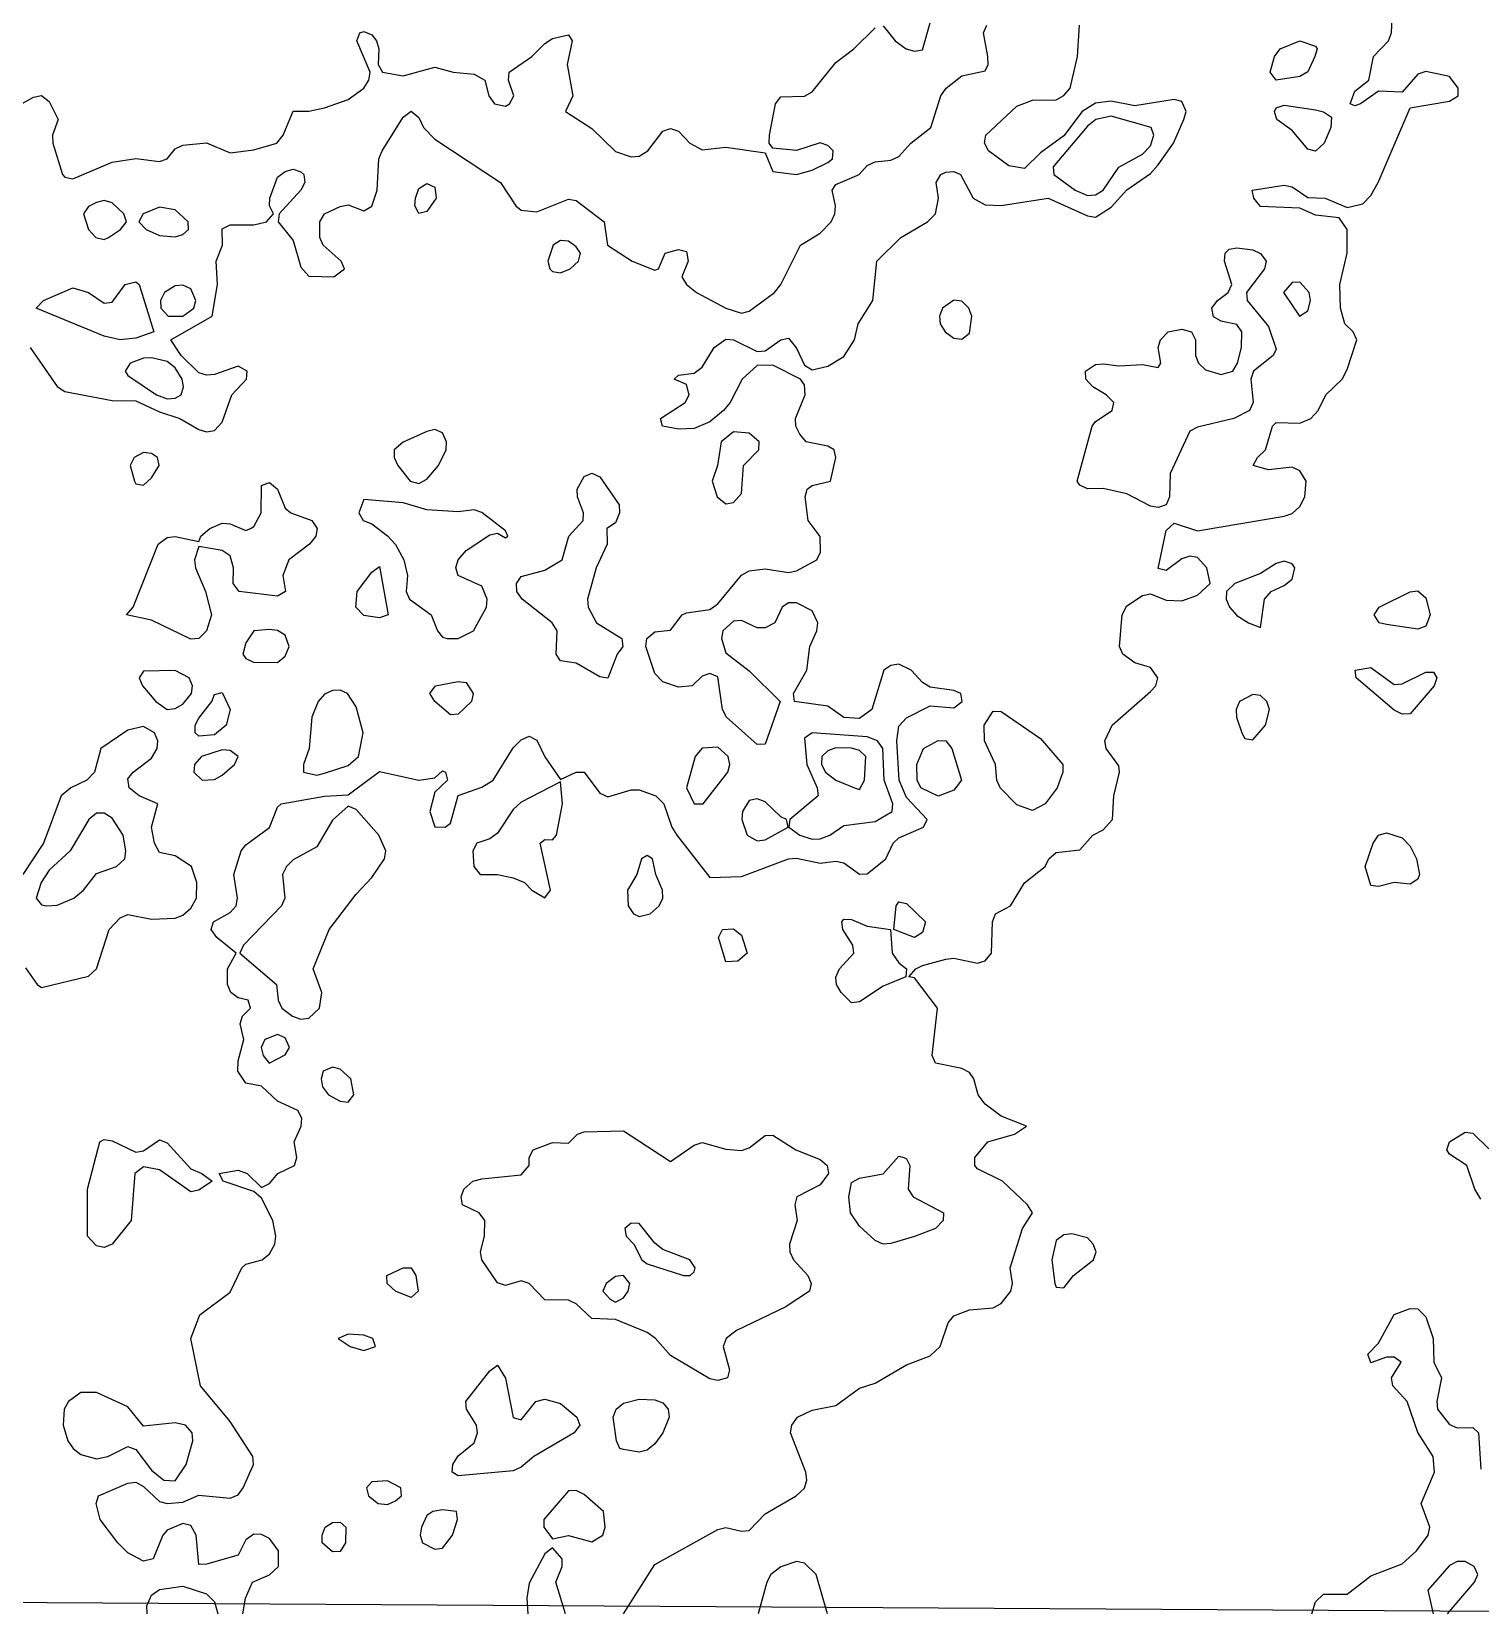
# Model space of a CAD drawing. Extents: x 425119 to 428731, y 1576976 to 1581037.
# Drawn here: x 427706 to 428258, y 1576976 to 1577581 of the extents above; entities that cross this region are included whole.
import ezdxf

# ---------------------------------------------------------------- set-up
doc = ezdxf.new("R2010")
doc.units = 21
doc.header["$MEASUREMENT"] = 0
for name, color, linetype in [('C-TOPO-MAJR', 3, 'Continuous'), ('C-TOPO-MINR', 8, 'Continuous'), ('G-ANNO-AOI', 6, 'Continuous')]:
    doc.layers.add(name, color=color, linetype=linetype)

msp = doc.modelspace()

# ---------------------------------------------------------------- linework, layer by layer
at = {"layer": 'C-TOPO-MAJR', "elevation": 65}
for points in [[(428222.5, 1577354.85), (428219.7, 1577355.5), (428217.84, 1577358.5), (428219.74, 1577361.5), (428231.5, 1577367.32), (428234.5, 1577367.66), (428237.5, 1577364.97), (428239.15, 1577358.5), (428237.5, 1577354.19), (428234.5, 1577353.12), (428222.5, 1577354.85)], [(428225.5, 1577322.18), (428210.95, 1577334.5), (428210.62, 1577337.5), (428216.5, 1577338.45), (428225.5, 1577331.96), (428228.5, 1577332.26), (428237.5, 1577336.71), (428240.5, 1577336.72), (428241.78, 1577334.5), (428240.75, 1577331.5), (428231.5, 1577320.8), (428228.5, 1577320.69), (428225.5, 1577322.18)], [(428216.5, 1577255.35), (428214.36, 1577262.5), (428217.49, 1577271.5), (428219.5, 1577274.51), (428222.5, 1577275.45), (428228.5, 1577273.49), (428231.5, 1577270.28), (428233.95, 1577265.5), (428235.17, 1577259.5), (428234.5, 1577257.76), (428231.5, 1577255.85), (428225.5, 1577256.43), (428219.5, 1577254.94), (428216.5, 1577255.35)]]:
    msp.add_lwpolyline(points, close=True, dxfattribs=at)
for points in [[(428258.5, 1577135.68), (428256.22, 1577139.5), (428253.18, 1577148.5), (428246.5, 1577152.78), (428245.48, 1577154.5), (428246.53, 1577157.5), (428252.5, 1577161.24), (428255.5, 1577160.8), (428261.5, 1577154.86)], [(428194.05, 1576977.5), (428195.5, 1576982.04), (428198.5, 1576985.02), (428207.5, 1576984.94), (428216.5, 1576991.94), (428228.5, 1576996.51), (428233.97, 1577001.5), (428238.39, 1577007.5), (428239.07, 1577010.5), (428235.74, 1577019.5), (428240.84, 1577031.5), (428240.27, 1577037.5), (428234.5, 1577046.65), (428230.42, 1577058.5), (428225, 1577064.5), (428224.37, 1577067.5), (428228.12, 1577073.5), (428225.5, 1577075.32), (428222.5, 1577075.44), (428216.5, 1577073.18), (428215.39, 1577076.5), (428219.5, 1577080.78), (428225.5, 1577091.6), (428231.5, 1577093.92), (428234.5, 1577093.87), (428237.5, 1577090.77), (428240.35, 1577082.5), (428240.6, 1577073.5), (428243.5, 1577067.5), (428241.73, 1577058.5), (428241.98, 1577055.5), (428246.5, 1577049.68), (428249.5, 1577048.44), (428255.5, 1577048.54), (428257.56, 1577046.5), (428258.5, 1577032.69)], [(428245.77, 1576977.5), (428256.12, 1576989.5), (428257.36, 1576992.5), (428256.02, 1576995.5), (428252.5, 1576997.4), (428249.5, 1576997.4), (428246.5, 1576995.96), (428238.34, 1576986.5), (428240.36, 1576977.5)]]:
    msp.add_lwpolyline(points, dxfattribs=at)
at = {"layer": 'C-TOPO-MINR'}
for points, elevation in [([(427931.51, 1576977.5), (427943.5, 1576996.34), (427967.5, 1577009.63), (427970.5, 1577010.46), (427976.5, 1577008.98), (427979.5, 1577009.3), (427985.5, 1577015.6), (427997.39, 1577022.5), (428000.5, 1577025.37), (428001.43, 1577028.5), (428001.11, 1577031.5), (427995.24, 1577046.5), (427995.7, 1577049.5), (427997.9, 1577052.5), (428003.5, 1577055.18), (428012.5, 1577056.98), (428021.5, 1577063.5), (428027.5, 1577065.4), (428039.5, 1577072.42), (428048.5, 1577075.88), (428052.24, 1577079.5), (428055.38, 1577088.5), (428057.5, 1577091.21), (428063.5, 1577093.42), (428072.5, 1577094.19), (428075.5, 1577095.87), (428079.31, 1577100.5), (428079.83, 1577103.5), (428079.03, 1577109.5), (428083.68, 1577124.5), (428087.46, 1577130.5), (428085.66, 1577133.5), (428076.13, 1577142.5), (428066.5, 1577147.28), (428065.52, 1577148.5), (428065.51, 1577151.5), (428070.52, 1577157.5), (428080.7, 1577160.5), (428085.23, 1577163.5), (428075.5, 1577167.29), (428069.5, 1577171.93), (428066.8, 1577175.5), (428065.12, 1577181.5), (428063.5, 1577183.97), (428060.5, 1577185.44), (428050.48, 1577187.5), (428049.19, 1577190.5), (428051.27, 1577208.5), (428042.5, 1577220.14), (428040.35, 1577220.5), (428043, 1577223.5), (428045.5, 1577224.74), (428054.5, 1577227.23), (428057.5, 1577227.56), (428066.5, 1577225.65), (428069.5, 1577226.54), (428071.82, 1577229.5), (428072.23, 1577241.5), (428073.4, 1577244.5), (428079.06, 1577247.5), (428084.5, 1577256.3), (428092.39, 1577262.5), (428093.78, 1577265.5), (428096.5, 1577267.83), (428105.5, 1577268.96), (428110.55, 1577274.5), (428114.5, 1577276.58), (428118.05, 1577280.5), (428118.5, 1577289.5), (428120.7, 1577298.5), (428120.5, 1577300.97), (428115.62, 1577307.5), (428115.12, 1577310.5), (428117.93, 1577316.5), (428132.5, 1577329.35), (428134.57, 1577331.5), (428135.35, 1577334.5), (428132.5, 1577338.43), (428126.5, 1577340.25), (428122.02, 1577343.5), (428120.65, 1577346.5), (428121.69, 1577358.5), (428123.5, 1577361.99), (428129.5, 1577365.91), (428132.5, 1577366.6), (428138.5, 1577364.12), (428144.5, 1577363.85), (428150.5, 1577366.02), (428155.25, 1577370.5), (428153.96, 1577376.5), (428150.5, 1577380.46), (428147.5, 1577380.94), (428144.5, 1577379.87), (428138.5, 1577375.45), (428135.5, 1577376.19), (428138.5, 1577390.74), (428141.5, 1577393.56), (428150.5, 1577390.63), (428183.5, 1577396.2), (428186.5, 1577397.17), (428189.5, 1577399.82), (428191.36, 1577403.5), (428191.89, 1577409.5), (428189.5, 1577413.44), (428186.5, 1577414.88), (428177.5, 1577413.92), (428171.68, 1577415.5), (428173.28, 1577418.5), (428176.43, 1577421.5), (428179.05, 1577430.5), (428180.5, 1577431.88), (428189.5, 1577431.64), (428193.69, 1577433.5), (428196.47, 1577436.5), (428199.43, 1577442.5), (428205.56, 1577448.5), (428207.5, 1577452.18), (428211.2, 1577463.5), (428209.8, 1577466.5), (428206.62, 1577469.5), (428205.03, 1577475.5), (428204.71, 1577484.5), (428207.53, 1577496.5), (428207.54, 1577505.5), (428204.5, 1577510), (428195.5, 1577511.01), (428189.5, 1577513.67), (428174.5, 1577514.29), (428171.88, 1577517.5), (428171.35, 1577520.5), (428183.5, 1577522.4), (428186.5, 1577521.83), (428192.5, 1577517.77), (428199.08, 1577517.5), (428207.5, 1577513.89), (428213.5, 1577515.29), (428216.5, 1577518.46), (428219.34, 1577523.5), (428231.5, 1577551.99), (428246.5, 1577554.49), (428249.8, 1577556.5), (428249.91, 1577559.5), (428246.5, 1577563.85), (428237.5, 1577565.8), (428234.5, 1577564.8), (428228.5, 1577557.92), (428219.5, 1577558.36), (428212.56, 1577553.5), (428210.5, 1577552.77), (428208.73, 1577553.5), (428210.5, 1577558.25), (428215.82, 1577562.5), (428217.61, 1577571.5), (428223.23, 1577577.5), (428224.47, 1577580.5), (428224.86, 1577589.5)], 66), ([(427705.16, 1577460.5), (427715.5, 1577445.69), (427718.5, 1577443.68), (427736.5, 1577440.34), (427745.5, 1577440.19), (427754.5, 1577435.92), (427762.31, 1577433.5), (427769.5, 1577429.28), (427772.5, 1577428.32), (427775.5, 1577428.88), (427778.5, 1577432.05), (427782.14, 1577442.5), (427787.77, 1577448.5), (427788.04, 1577451.5), (427784.5, 1577453.4), (427775.5, 1577450.25), (427772.5, 1577449.91), (427769.5, 1577450.87), (427762.86, 1577457.5), (427758.85, 1577463.5), (427774.63, 1577472.5), (427776.68, 1577484.5), (427776.18, 1577493.5), (427778.58, 1577499.5), (427778.5, 1577505.79), (427781.5, 1577507.3), (427790.5, 1577507.34), (427795.37, 1577508.5), (427798.07, 1577511.5), (427796.5, 1577514.5), (427796.62, 1577517.5), (427799.5, 1577525.49), (427802.5, 1577527.71), (427805.5, 1577528.5), (427808.5, 1577527.5), (427809.6, 1577526.5), (427810.01, 1577523.5), (427808.41, 1577520.5), (427800.16, 1577511.5), (427799.84, 1577508.5), (427805.5, 1577501.34), (427808.5, 1577491.14), (427811.5, 1577487.73), (427821.05, 1577487.5), (427825.08, 1577490.5), (427823.84, 1577493.5), (427816.97, 1577499.5), (427815.64, 1577502.5), (427815.66, 1577508.5), (427817.5, 1577511.53), (427823.5, 1577514.33), (427826.5, 1577514.91), (427832.5, 1577512.67), (427835.5, 1577514.47), (427837.62, 1577520.5), (427838.24, 1577532.5), (427839.44, 1577535.5), (427847.5, 1577548.36), (427850.5, 1577550.64), (427853.5, 1577548.25), (427855.23, 1577544.5), (427859.5, 1577539.99), (427884.56, 1577523.5), (427890.43, 1577514.5), (427892.5, 1577512.92), (427898.5, 1577512.23), (427910.5, 1577517.16), (427913.5, 1577516.54), (427924.14, 1577508.5), (427925.41, 1577499.5), (427934.86, 1577493.5), (427943.5, 1577490.03), (427944.88, 1577490.5), (427947.41, 1577496.5), (427952.5, 1577497.85), (427955.5, 1577497.16), (427956.13, 1577493.5), (427953.78, 1577487.5), (427955.54, 1577484.5), (427959.32, 1577481.5), (427970.5, 1577475.54), (427976.5, 1577473.62), (427979.5, 1577474.44), (427989.1, 1577481.5), (427991.54, 1577484.5), (427999, 1577499.5), (428006.5, 1577504.15), (428010.69, 1577508.5), (428012.18, 1577511.5), (428012.35, 1577514.5), (428011.1, 1577520.5), (428012.5, 1577522.73), (428021.37, 1577526.5), (428024.5, 1577529.89), (428027.5, 1577531.33), (428033.5, 1577531.92), (428036.5, 1577533.33), (428041.12, 1577538.5), (428048.73, 1577544.5), (428052.5, 1577556.5), (428054.61, 1577559.5), (428060.5, 1577564.15), (428069.5, 1577566.02), (428070.54, 1577568.5), (428070.43, 1577571.5), (428068.85, 1577580.5), (428070.14, 1577583.5)], 68), ([(427786.39, 1576977.5), (427787.39, 1576983.5), (427790, 1576989.5), (427796.5, 1576992.31), (427799.9, 1576995.5), (427799.89, 1577001.5), (427796.5, 1577006.18), (427793.5, 1577007.77), (427790.5, 1577007.85), (427787.5, 1577005.67), (427784.5, 1576999.81), (427772.5, 1576996.4), (427769.5, 1576996.35), (427768.49, 1577007.5), (427766.5, 1577011.18), (427763.5, 1577011.91), (427757.5, 1577009.37), (427755.82, 1577007.5), (427752.16, 1576998.5), (427748.5, 1576997.5), (427742.5, 1577000.71), (427738.68, 1577004.5), (427731.88, 1577013.5), (427730.45, 1577019.5), (427731.3, 1577022.5), (427742.5, 1577027.3), (427745.5, 1577027.68), (427748.5, 1577026.09), (427754.5, 1577020.37), (427757.5, 1577019.57), (427763.5, 1577020.09), (427769.5, 1577022.69), (427781.5, 1577021.55), (427784.5, 1577022.88), (427786.43, 1577025.5), (427790.4, 1577034.5), (427790.15, 1577037.5), (427781.5, 1577050.78), (427770.19, 1577064.5), (427766.49, 1577082.5), (427769.88, 1577091.5), (427781.5, 1577100.19), (427785.97, 1577109.5), (427787.5, 1577110.87), (427793.67, 1577112.5), (427796.5, 1577114.76), (427798.48, 1577118.5), (427798.88, 1577121.5), (427797.73, 1577127.5), (427793.5, 1577136.08), (427790.5, 1577138.56), (427778.8, 1577142.5), (427777.28, 1577145.5), (427784.5, 1577146.77), (427787.98, 1577145.5), (427793.5, 1577140.13), (427796.5, 1577141.64), (427799.69, 1577145.5), (427806.05, 1577148.5), (427806.93, 1577151.5), (427805.89, 1577157.5), (427808.55, 1577163.5), (427808.84, 1577166.5), (427807.27, 1577169.5), (427799.5, 1577173.02), (427793.5, 1577178.81), (427787.5, 1577179.93), (427784.42, 1577184.5), (427784.5, 1577188.37), (427786.69, 1577196.5), (427785.34, 1577202.5), (427786.2, 1577205.5), (427789.31, 1577208.5), (427788.39, 1577211.5), (427784.5, 1577212.5), (427781.74, 1577214.5), (427780.51, 1577217.5), (427780.48, 1577223.5), (427783.79, 1577229.5), (427776.41, 1577235.5), (427774.3, 1577238.5), (427775.17, 1577241.5), (427781.5, 1577245), (427783.83, 1577247.5), (427784.24, 1577250.5), (427782.84, 1577259.5), (427785.65, 1577268.5), (427787.5, 1577270.87), (427796.5, 1577277.4), (427799.5, 1577285.15), (427800.9, 1577286.5), (427817.5, 1577289.33), (427826.5, 1577289.92), (427838.5, 1577298.73), (427853.5, 1577295.48), (427859.5, 1577296.31), (427862.5, 1577299.03), (427863.61, 1577298.5), (427864.34, 1577295.5), (427859.5, 1577290.94), (427857.66, 1577283.5), (427859.5, 1577277.69), (427863.55, 1577277.5), (427865.5, 1577279.07), (427868.5, 1577289.63), (427877.5, 1577292.75), (427881.87, 1577295.5), (427889.5, 1577307.86), (427892.5, 1577310.89), (427895.5, 1577312.27), (427898.5, 1577310.8), (427901.5, 1577304.36), (427907.5, 1577295.73), (427913.5, 1577298.54), (427916.5, 1577298.56), (427922.5, 1577290.51), (427925.5, 1577289.12), (427934.5, 1577291.78), (427937.5, 1577291.77), (427943.87, 1577289.5), (427946.92, 1577286.5), (427949.96, 1577277.5), (427951.91, 1577274.5), (427964.5, 1577258.35), (427976.5, 1577258.74), (427994.4, 1577265.5), (427997.5, 1577265.67), (428006.5, 1577263.86), (428012.5, 1577264.56), (428015.5, 1577264), (428021.5, 1577259.62), (428024.5, 1577259.73), (428031.63, 1577265.5), (428034.31, 1577271.5), (428036.5, 1577273.52), (428045.9, 1577277.5), (428047.34, 1577280.5), (428039.5, 1577288.85), (428036.61, 1577295.5), (428035.83, 1577310.5), (428036.5, 1577316.12), (428039.5, 1577319.29), (428048.5, 1577323.82), (428057.5, 1577323.12), (428060.66, 1577325.5), (428060.22, 1577328.5), (428057.5, 1577329.71), (428048.5, 1577331.01), (428045.5, 1577332.68), (428041.29, 1577337.5), (428036.5, 1577339.67), (428033.5, 1577339.22), (428030.87, 1577337.5), (428026.25, 1577322.5), (428021.5, 1577318.94), (428015.5, 1577319.38), (428009.5, 1577323.69), (427996.78, 1577325.5), (427996.32, 1577328.5), (428001.47, 1577337.5), (428002.54, 1577346.5), (428005.28, 1577352.5), (428005.69, 1577355.5), (428003.5, 1577360.13), (427997.5, 1577363.18), (427994.5, 1577363.12), (427992.01, 1577361.5), (427989.26, 1577355.5), (427985.5, 1577353.56), (427982.5, 1577353.63), (427976.5, 1577356.34), (427973.5, 1577356.19), (427969.34, 1577352.5), (427968.9, 1577349.5), (427970.5, 1577344.05), (427979.5, 1577337.13), (427991.22, 1577325.5), (427985.5, 1577309.18), (427982.5, 1577309.09), (427970.76, 1577319.5), (427969.3, 1577322.5), (427967.5, 1577334.91), (427964.5, 1577336.18), (427961.5, 1577335.14), (427957.74, 1577331.5), (427952.5, 1577330.9), (427946.5, 1577333.02), (427943.5, 1577336.11), (427940.02, 1577346.5), (427940.4, 1577349.5), (427943.5, 1577352), (427949.5, 1577352.67), (427953.89, 1577358.5), (427955.5, 1577359.27), (427964.5, 1577360.62), (427967.5, 1577362.8), (427976.5, 1577373.73), (427979.5, 1577375.32), (427985.5, 1577376.15), (427994.5, 1577374.67), (427997.5, 1577375.34), (428005.31, 1577379.5), (428006.7, 1577382.5), (428006.5, 1577388.4), (428001.97, 1577394.5), (428000.84, 1577403.5), (428001.62, 1577406.5), (428003.5, 1577407.82), (428010.45, 1577409.5), (428012.56, 1577418.5), (428011.92, 1577421.5), (428009.5, 1577422.92), (428001.13, 1577424.5), (427998.71, 1577427.5), (427997.26, 1577430.5), (427997.08, 1577433.5), (428000.79, 1577442.5), (428000.5, 1577446.23), (427999.05, 1577448.5), (427988.5, 1577453.74), (427982.5, 1577453.72), (427976.84, 1577448.5), (427972.24, 1577439.5), (427969.68, 1577436.5), (427964.5, 1577432.22), (427958.5, 1577429.65), (427952.5, 1577429.31), (427946.4, 1577430.5), (427945.67, 1577433.5), (427955.05, 1577439.5), (427956.51, 1577442.5), (427955.5, 1577446.44), (427950.84, 1577448.5), (427952.5, 1577449.98), (427958.5, 1577450.78), (427961.5, 1577453.04), (427966.15, 1577460.5), (427970.5, 1577463.71), (427973.5, 1577463.5), (427982.5, 1577459.05), (427985.5, 1577459.27), (427991.5, 1577463.47), (427994.5, 1577464.13), (427997.5, 1577460.28), (428000.5, 1577453.84), (428003.5, 1577452.01), (428009.5, 1577453.38), (428015.5, 1577457.14), (428019.57, 1577463.5), (428020.99, 1577469.5), (428026.62, 1577478.5), (428028.16, 1577493.5), (428037.23, 1577502.5), (428047.41, 1577508.5), (428050.52, 1577511.5), (428051.7, 1577517.5), (428050.79, 1577523.5), (428052.5, 1577526.5), (428054.5, 1577527.39), (428057.5, 1577527.72), (428060.09, 1577526.5), (428064.83, 1577517.5), (428069.5, 1577514.91), (428075.5, 1577514.67), (428093.5, 1577517.49), (428108.5, 1577510.69), (428111.5, 1577510.19), (428117.5, 1577514.11), (428123.5, 1577520.61), (428132.5, 1577526.85), (428135.5, 1577530.18), (428141.3, 1577538.5), (428145.24, 1577547.5), (428146.18, 1577550.5), (428144.5, 1577554.33), (428141.5, 1577555.14), (428126.5, 1577552.7), (428117.5, 1577554.44), (428111.5, 1577553.71), (428106.51, 1577550.5), (428099.5, 1577541.32), (428090.5, 1577534.8), (428084.5, 1577528.78), (428078.5, 1577529.81), (428070.76, 1577535.5), (428069.22, 1577538.5), (428069.71, 1577541.5), (428081.5, 1577552.59), (428087.5, 1577554.81), (428096.5, 1577555.01), (428099.5, 1577556.69), (428101.9, 1577559.5), (428104.62, 1577571.5), (428105.45, 1577583.5)], 67), ([(428030.5, 1577583.19), (428035.1, 1577577.5), (428039.3, 1577574.5), (428042.5, 1577573.53), (428045.5, 1577574.09), (428048.5, 1577584.35)], 69), ([(427696.69, 1577550.5), (427706.5, 1577556), (427709.5, 1577556.65), (427712.5, 1577554.37), (427715.86, 1577547.5), (427713.79, 1577541.5), (427713.92, 1577538.5), (427717.5, 1577526.5), (427718.5, 1577525.44), (427721.5, 1577524.86), (427736.5, 1577531.21), (427745.5, 1577532.66), (427754.5, 1577531.43), (427757.47, 1577532.5), (427760.5, 1577536.25), (427763.5, 1577537.71), (427772.5, 1577538.65), (427781.5, 1577534.82), (427790.5, 1577535.9), (427799.27, 1577538.5), (427801.74, 1577541.5), (427805.5, 1577550.69), (427811.5, 1577550.69), (427817.5, 1577551.89), (427826.5, 1577555.1), (427832.48, 1577559.5), (427834.41, 1577562.5), (427834.89, 1577565.5), (427829.84, 1577577.5), (427831.01, 1577580.5), (427832.5, 1577581.09), (427835.5, 1577579.82), (427837.26, 1577577.5), (427838.24, 1577574.5), (427837.96, 1577568.5), (427839.63, 1577565.5), (427847.5, 1577564.11), (427859.5, 1577567.43), (427866.61, 1577565.5), (427874.5, 1577564.75), (427878.68, 1577562.5), (427880.21, 1577556.5), (427882.31, 1577553.5), (427886.5, 1577552.62), (427888.09, 1577553.5), (427889.7, 1577556.5), (427887.61, 1577562.5), (427887.96, 1577565.5), (427896.57, 1577571.5), (427901.5, 1577576.51), (427904.5, 1577578.4), (427910.5, 1577579.77), (427911.98, 1577577.5), (427910.03, 1577568.5), (427912.21, 1577556.5), (427909.37, 1577550.5), (427919.5, 1577544.12), (427928.5, 1577535.35), (427934.5, 1577533.28), (427937.5, 1577533.55), (427940.83, 1577535.5), (427946.5, 1577543.08), (427949.5, 1577544.12), (427952.5, 1577543.07), (427956.86, 1577538.5), (427961.5, 1577535.87), (427970.5, 1577536.96), (427985.5, 1577534.83), (427988.5, 1577527.6), (427997.5, 1577526.56), (428003.5, 1577528.14), (428009.5, 1577531.04), (428011.28, 1577532.5), (428011.45, 1577535.5), (428009.5, 1577537.64), (428006.5, 1577538.62), (427997.5, 1577535.67), (427988.5, 1577536.53), (427987.05, 1577538.5), (427987.19, 1577541.5), (427989.55, 1577553.5), (427991.5, 1577556.18), (428000.5, 1577556.41), (428003.5, 1577558.01), (428012.5, 1577569.25), (428019.43, 1577574.5), (428027.5, 1577582.46)], 69), ([(427703.5, 1577223.95), (427707.86, 1577217.5), (427707.86, 1577217.5), (427709.5, 1577216.37), (427727.5, 1577220.74), (427730.52, 1577223.5), (427735.32, 1577238.5), (427739.5, 1577243.03), (427742.5, 1577244.18), (427751.5, 1577242.48), (427760.5, 1577242.88), (427763.5, 1577243.99), (427766.5, 1577246.6), (427768.68, 1577250.5), (427768.75, 1577256.5), (427766.74, 1577262.5), (427760.5, 1577266.57), (427754.5, 1577267.84), (427752.59, 1577271.5), (427751.48, 1577277.5), (427753.97, 1577286.5), (427746.8, 1577289.5), (427743.01, 1577292.5), (427742.5, 1577295.94), (427744.48, 1577298.5), (427751.5, 1577303.81), (427753.69, 1577307.5), (427753.95, 1577310.5), (427752.7, 1577313.5), (427748.5, 1577315.93), (427742.5, 1577314.6), (427732.14, 1577307.5), (427729.82, 1577298.5), (427726.78, 1577295.5), (427720.7, 1577292.5), (427717.09, 1577289.5), (427710.25, 1577271.5), (427702.41, 1577259.5)], 68), ([(427909.38, 1576977.5), (427905.76, 1576989.5), (427908.18, 1576995.5), (427908.15, 1576998.5), (427904.5, 1577002.69), (427901.5, 1577000.3), (427895.5, 1576989.13), (427894.66, 1576983.5), (427895.04, 1576977.5)], 67), ([(428009.27, 1576977.5), (428005.03, 1576992.5), (428000.5, 1576996.76), (427997.5, 1576997.39), (427991.5, 1576995.34), (427987.77, 1576992.5), (427986.13, 1576989.5), (427982.94, 1576977.5)], 66), ([(427749.85, 1576977.5), (427749.71, 1576980.5), (427751.5, 1576984.58), (427754.5, 1576986.72), (427763.5, 1576988.03), (427772.5, 1576985.09), (427775.5, 1576982.02), (427776.82, 1576977.5)], 67)]:
    msp.add_lwpolyline(points, dxfattribs=dict(at, elevation=elevation))
for points, elevation in [([(428180.5, 1577562.47), (428178.11, 1577565.5), (428179.86, 1577571.5), (428182.03, 1577574.5), (428189.5, 1577577.45), (428195.5, 1577575.53), (428196.12, 1577574.5), (428195.25, 1577571.5), (428192.5, 1577565.72), (428189.5, 1577563.96), (428180.5, 1577562.47)], 66), ([(428103.8, 1577520.5), (428108.5, 1577518.51), (428111.5, 1577518.7), (428114.47, 1577520.5), (428120.5, 1577529.35), (428129.5, 1577534.24), (428132.5, 1577537.44), (428133.83, 1577541.5), (428132.82, 1577544.5), (428117.5, 1577548.74), (428111.72, 1577547.5), (428108.5, 1577545.01), (428095.45, 1577529.5), (428095.69, 1577526.5), (428103.8, 1577520.5)], 68), ([(428195.5, 1577535.44), (428192.5, 1577536.2), (428186.5, 1577543.34), (428180.72, 1577547.5), (428179.85, 1577550.5), (428180.5, 1577551.94), (428183.5, 1577553.01), (428195.5, 1577551.12), (428198.5, 1577550.45), (428201.5, 1577548.43), (428201.35, 1577544.5), (428198.72, 1577538.5), (428195.5, 1577535.44)], 66), ([(427853.5, 1577511.64), (427851.98, 1577514.5), (427852.23, 1577517.5), (427853.5, 1577521.19), (427856.5, 1577523.07), (427859.5, 1577521.67), (427860.12, 1577517.5), (427856.5, 1577512.38), (427853.5, 1577511.64)], 67), ([(427730.25, 1577502.5), (427733.5, 1577501.72), (427735.08, 1577502.5), (427739.7, 1577505.5), (427741.99, 1577508.5), (427741, 1577511.5), (427736.5, 1577515.67), (427733.5, 1577516.57), (427730.5, 1577515.85), (427727.5, 1577514.26), (427725.61, 1577511.5), (427727.48, 1577505.5), (427730.25, 1577502.5)], 69), ([(427749.41, 1577505.5), (427754.5, 1577503.19), (427760.5, 1577502.69), (427763.5, 1577503.59), (427765.59, 1577505.5), (427765.49, 1577508.5), (427760.5, 1577513.04), (427754.5, 1577514.06), (427748.29, 1577511.5), (427746.71, 1577508.5), (427749.41, 1577505.5)], 69), ([(427903.43, 1577490.5), (427904.5, 1577489.46), (427907.5, 1577489.04), (427911.23, 1577490.5), (427914.34, 1577493.5), (427915.06, 1577496.5), (427913.5, 1577498.88), (427910.5, 1577501.04), (427907.5, 1577501.38), (427904.73, 1577499.5), (427902.68, 1577493.5), (427903.43, 1577490.5)], 68), ([(428132.5, 1577399.98), (428123.5, 1577404.66), (428114.5, 1577406.69), (428108.5, 1577406.61), (428105.5, 1577407.98), (428104.53, 1577409.5), (428110.27, 1577430.5), (428111.5, 1577432.35), (428117.95, 1577436.5), (428118.56, 1577439.5), (428115.56, 1577442.5), (428110.49, 1577445.5), (428107.82, 1577448.5), (428107.74, 1577451.5), (428111.5, 1577454.06), (428114.5, 1577454.27), (428120.5, 1577453.49), (428129.5, 1577454.1), (428135.5, 1577452.93), (428136.5, 1577454.5), (428135.49, 1577460.5), (428136.32, 1577463.5), (428139.27, 1577466.5), (428144.5, 1577467.54), (428148.19, 1577466.5), (428149.62, 1577463.5), (428149.71, 1577457.5), (428150.83, 1577454.5), (428153.5, 1577451.95), (428159.5, 1577450.19), (428163.93, 1577451.5), (428165.67, 1577454.5), (428167.17, 1577460.5), (428167.35, 1577466.5), (428165.5, 1577469.33), (428159.5, 1577470.63), (428156.5, 1577472.23), (428155.91, 1577475.5), (428158.09, 1577478.5), (428162.08, 1577481.5), (428163.48, 1577484.5), (428160.8, 1577493.5), (428160.95, 1577496.5), (428162.5, 1577498.01), (428165.5, 1577498.57), (428171.5, 1577497.8), (428174.5, 1577496.37), (428176.61, 1577493.5), (428175.96, 1577490.5), (428169.17, 1577481.5), (428169.38, 1577478.5), (428177.5, 1577468.57), (428180.5, 1577459.88), (428179.36, 1577457.5), (428171.86, 1577451.5), (428170.75, 1577448.5), (428171.72, 1577439.5), (428170.27, 1577436.5), (428164.3, 1577433.5), (428150.5, 1577430.18), (428147.5, 1577428.56), (428140.05, 1577412.5), (428139.79, 1577403.5), (428138.5, 1577400.54), (428135.5, 1577399.48), (428132.5, 1577399.98)], 66), ([(427739.5, 1577463.5), (427733.5, 1577464.81), (427707.53, 1577475.5), (427710.29, 1577478.5), (427721.5, 1577483.23), (427727.5, 1577481.5), (427733.5, 1577477.44), (427736.5, 1577477.8), (427741.46, 1577484.5), (427745.5, 1577485.61), (427746.76, 1577484.5), (427752.45, 1577466.5), (427745.5, 1577464.05), (427739.5, 1577463.5)], 68), ([(427757.79, 1577472.5), (427763.5, 1577472.44), (427767.64, 1577475.5), (427768.37, 1577478.5), (427766.5, 1577482.89), (427763.5, 1577484.24), (427760.5, 1577484.06), (427756.45, 1577481.5), (427754.89, 1577478.5), (427755.08, 1577475.5), (427757.79, 1577472.5)], 69), ([(428189.4, 1577472.5), (428192.5, 1577474.47), (428193.54, 1577478.5), (428193.04, 1577481.5), (428189.5, 1577485.41), (428186.5, 1577485.34), (428183.28, 1577481.5), (428189.4, 1577472.5)], 67), ([(428054.23, 1577466.5), (428057.5, 1577464.14), (428060.5, 1577463.66), (428063.5, 1577465.95), (428064.37, 1577472.5), (428063.28, 1577475.5), (428060.5, 1577478.18), (428057.5, 1577478.63), (428053.21, 1577475.5), (428052.06, 1577472.5), (428052.33, 1577469.5), (428054.23, 1577466.5)], 67), ([(427753.38, 1577442.5), (427757.5, 1577440.92), (427760.5, 1577441.17), (427762.75, 1577442.5), (427763.7, 1577445.5), (427763.14, 1577448.5), (427760.5, 1577452.83), (427757.5, 1577455.2), (427751.5, 1577456.58), (427748.5, 1577456.45), (427743.36, 1577454.5), (427741.51, 1577451.5), (427742.5, 1577449.85), (427753.38, 1577442.5)], 69), ([(427850.13, 1577409.5), (427853.5, 1577408.63), (427856.5, 1577410.24), (427860.96, 1577415.5), (427863.88, 1577421.5), (427864.01, 1577424.5), (427862.5, 1577427.98), (427859.5, 1577429.26), (427856.5, 1577428.44), (427847.5, 1577424.37), (427844.11, 1577421.5), (427844.09, 1577418.5), (427845.44, 1577415.5), (427850.13, 1577409.5)], 68), ([(427967.29, 1577403.5), (427970.5, 1577400.85), (427973.5, 1577401.36), (427976.5, 1577404.79), (427977.26, 1577415.5), (427983.19, 1577421.5), (427983.27, 1577424.5), (427979.5, 1577427.79), (427973.5, 1577428.37), (427968.77, 1577424.5), (427967.38, 1577415.5), (427965.39, 1577409.5), (427967.29, 1577403.5)], 68), ([(427745.05, 1577409.5), (427745.5, 1577408.51), (427748.5, 1577408.06), (427751.5, 1577410.84), (427754.48, 1577415.5), (427753.78, 1577418.5), (427751.5, 1577420.05), (427748.5, 1577420.42), (427744.85, 1577418.5), (427743.34, 1577415.5), (427745.05, 1577409.5)], 68), ([(427766.5, 1577349.31), (427751.5, 1577356.49), (427741.95, 1577358.5), (427744.53, 1577361.5), (427754.06, 1577385.5), (427757.5, 1577388.08), (427760.5, 1577388.45), (427769.5, 1577386.5), (427770.33, 1577388.5), (427773.69, 1577391.5), (427778.5, 1577393.53), (427781.5, 1577393.29), (427787.5, 1577390.71), (427789.21, 1577391.5), (427790.5, 1577392.28), (427793.33, 1577397.5), (427793.5, 1577407.93), (427796.5, 1577409.02), (427799.54, 1577406.5), (427802.5, 1577399.24), (427804.59, 1577397.5), (427812.7, 1577394.5), (427814.63, 1577391.5), (427814.16, 1577388.5), (427811.71, 1577385.5), (427803.88, 1577379.5), (427801.58, 1577373.5), (427802.57, 1577367.5), (427799.5, 1577365.61), (427784.94, 1577367.5), (427782.65, 1577370.5), (427782.83, 1577376.5), (427781.5, 1577380.99), (427778.5, 1577383.14), (427769.5, 1577384.65), (427767.95, 1577379.5), (427768.34, 1577376.5), (427772.08, 1577367.5), (427774.32, 1577358.5), (427772.5, 1577352.46), (427769.5, 1577349.51), (427766.5, 1577349.31)], 67), ([(427925.5, 1577334.41), (427922.5, 1577334.96), (427913.5, 1577340.17), (427907.5, 1577341.02), (427905.83, 1577343.5), (427906.28, 1577352.5), (427904.26, 1577355.5), (427892.82, 1577364.5), (427890.78, 1577367.5), (427890.65, 1577370.5), (427892.5, 1577373.11), (427901.5, 1577375.56), (427908.13, 1577379.5), (427910.71, 1577388.5), (427916.15, 1577394.5), (427916.26, 1577397.5), (427914.01, 1577403.5), (427913.83, 1577406.5), (427916.5, 1577411.32), (427919.5, 1577412.53), (427922.5, 1577411.23), (427929.86, 1577400.5), (427930.04, 1577397.5), (427928.5, 1577393.68), (427925.14, 1577391.5), (427925.23, 1577385.5), (427921.03, 1577376.5), (427917.84, 1577364.5), (427918.08, 1577361.5), (427921.24, 1577355.5), (427930.93, 1577349.5), (427931.21, 1577346.5), (427929.06, 1577343.5), (427925.5, 1577334.41)], 67), ([(427864.21, 1577349.5), (427868.5, 1577349.56), (427874.36, 1577352.5), (427879.22, 1577361.5), (427879.52, 1577364.5), (427877.5, 1577369.5), (427868.5, 1577373.5), (427867.58, 1577376.5), (427868.43, 1577379.5), (427871.5, 1577383.1), (427880.5, 1577389.03), (427883.5, 1577389.76), (427886.5, 1577387.98), (427887.39, 1577388.5), (427886.5, 1577390.6), (427877.5, 1577397.59), (427874.5, 1577398.65), (427868.5, 1577397.86), (427856.5, 1577398.66), (427847.5, 1577401.24), (427832.5, 1577402.54), (427830.6, 1577397.5), (427832.17, 1577394.5), (427835.5, 1577393.31), (427841.5, 1577388.71), (427844.5, 1577385.37), (427847.78, 1577379.5), (427849.09, 1577373.5), (427848.59, 1577367.5), (427849.92, 1577364.5), (427858.14, 1577358.5), (427860.53, 1577352.5), (427862.5, 1577350.06), (427864.21, 1577349.5)], 68), ([(428169.83, 1577355.5), (428174.5, 1577353.7), (428175.94, 1577364.5), (428178.58, 1577367.5), (428183.5, 1577369.72), (428186.5, 1577372.21), (428187.62, 1577376.5), (428186.5, 1577378.04), (428183.5, 1577378.97), (428180.5, 1577378.14), (428174.5, 1577374.36), (428164.72, 1577370.5), (428161.56, 1577367.5), (428161.35, 1577364.5), (428162.62, 1577361.5), (428165.5, 1577358.3), (428169.83, 1577355.5)], 66), ([(427832.5, 1577358.28), (427829.49, 1577361.5), (427829.89, 1577367.5), (427835.5, 1577374.79), (427838.5, 1577376.95), (427841.82, 1577358.5), (427838.5, 1577357.36), (427832.5, 1577358.28)], 67), ([(427790.43, 1577340.5), (427799.5, 1577340.34), (427802.5, 1577342.75), (427804, 1577346.5), (427802.5, 1577350.73), (427799.5, 1577352.54), (427796.5, 1577353.01), (427790.47, 1577352.5), (427787.5, 1577347.87), (427786.36, 1577343.5), (427787.5, 1577341.85), (427790.43, 1577340.5)], 68), ([(427753.18, 1577325.5), (427757.5, 1577322.5), (427760.5, 1577322.81), (427763.5, 1577324.49), (427766.77, 1577328.5), (427767.19, 1577331.5), (427765.87, 1577334.5), (427760.5, 1577337.3), (427748.5, 1577337.11), (427746.85, 1577334.5), (427748.02, 1577331.5), (427753.18, 1577325.5)], 68), ([(427809.5, 1577298.5), (427814.5, 1577297.4), (427817.5, 1577298.17), (427826.5, 1577301.02), (427830.51, 1577304.5), (427832.25, 1577313.5), (427829.5, 1577323.49), (427826.28, 1577328.5), (427823.5, 1577329.86), (427820.5, 1577329.71), (427817.5, 1577328.3), (427815.02, 1577325.5), (427812.7, 1577319.5), (427811.61, 1577307.5), (427809.49, 1577301.5), (427809.5, 1577298.5)], 68), ([(427865.5, 1577320.36), (427859.5, 1577325.5), (427857.65, 1577328.5), (427859.84, 1577331.5), (427868.5, 1577333.15), (427871.5, 1577332.72), (427874.18, 1577328.5), (427873.5, 1577325.5), (427868.5, 1577320.64), (427865.5, 1577320.36)], 67), ([(427769.5, 1577312.22), (427768.12, 1577313.5), (427768.15, 1577316.5), (427769.5, 1577319.19), (427774.53, 1577325.5), (427775.5, 1577328.14), (427778.5, 1577328.88), (427781.52, 1577322.5), (427779.93, 1577316.5), (427775.5, 1577312.74), (427769.5, 1577312.22)], 67), ([(428167.32, 1577313.5), (428168.5, 1577311.39), (428171.5, 1577310.86), (428176.34, 1577316.5), (428177.9, 1577322.5), (428176.93, 1577325.5), (428174.5, 1577327.72), (428171.5, 1577328.18), (428166.46, 1577325.5), (428165.18, 1577322.5), (428165.26, 1577319.5), (428167.32, 1577313.5)], 66), ([(428081.5, 1577286.09), (428075.23, 1577292.5), (428073.88, 1577295.5), (428073.38, 1577301.5), (428069.23, 1577310.5), (428069.12, 1577316.5), (428072.5, 1577321.8), (428075.5, 1577321.67), (428090.5, 1577311.37), (428099.05, 1577301.5), (428099.08, 1577298.5), (428096.86, 1577292.5), (428092.35, 1577286.5), (428087.5, 1577283.85), (428081.5, 1577286.09)], 66), ([(427998.81, 1577274.5), (428003.5, 1577272.95), (428006.5, 1577273.09), (428010.25, 1577274.5), (428015.5, 1577278.22), (428027.5, 1577279.71), (428033.96, 1577283.5), (428034.22, 1577286.5), (428030.97, 1577295.5), (428030.41, 1577307.5), (428028.4, 1577310.5), (428024.5, 1577312.01), (428003.5, 1577313.55), (428000.5, 1577311.47), (428001.4, 1577301.5), (428005.33, 1577292.5), (428005.79, 1577289.5), (427994.98, 1577280.5), (427994.63, 1577277.5), (427998.81, 1577274.5)], 68), ([(427770.8, 1577295.5), (427775.5, 1577295.73), (427778.5, 1577297.36), (427783.21, 1577301.5), (427784.58, 1577304.5), (427781.5, 1577306.74), (427778.5, 1577307.06), (427770.56, 1577304.5), (427767.96, 1577301.5), (427767.7, 1577298.5), (427770.8, 1577295.5)], 68), ([(427958.5, 1577286.5), (427961.9, 1577286.5), (427971.36, 1577298.5), (427972.07, 1577301.5), (427971.45, 1577304.5), (427967.5, 1577308.07), (427961.5, 1577307.75), (427958.88, 1577304.5), (427955.59, 1577292.5), (427958.5, 1577286.5)], 68), ([(428019.59, 1577292.5), (428021.5, 1577291.91), (428023.4, 1577295.5), (428024, 1577304.5), (428021.5, 1577306.82), (428018.5, 1577307.73), (428012.5, 1577307.78), (428009.5, 1577306.73), (428007.22, 1577304.5), (428006.98, 1577301.5), (428008.52, 1577298.5), (428012.5, 1577295.46), (428019.59, 1577292.5)], 69), ([(428051.5, 1577289.42), (428044.98, 1577292.5), (428043.49, 1577295.5), (428043.44, 1577301.5), (428045.89, 1577307.5), (428051.5, 1577310.58), (428054.5, 1577310.46), (428056.71, 1577307.5), (428060.38, 1577295.5), (428057.5, 1577291.7), (428051.5, 1577289.42)], 66), ([(427896.6, 1577253.5), (427901.5, 1577250.57), (427903.72, 1577253.5), (427899.73, 1577271.5), (427901.5, 1577272.85), (427904.5, 1577272.71), (427906.01, 1577274.5), (427908.24, 1577286.5), (427907.5, 1577294.84), (427892.5, 1577287.12), (427889.5, 1577284.25), (427883.5, 1577275.31), (427880.5, 1577273.1), (427875.63, 1577271.5), (427873.99, 1577268.5), (427874.49, 1577262.5), (427876.82, 1577259.5), (427883.5, 1577259.53), (427889.5, 1577258.22), (427893.82, 1577256.5), (427896.6, 1577253.5)], 67), ([(427978.64, 1577274.5), (427982.5, 1577272.37), (427985.5, 1577272.68), (427994.26, 1577277.5), (427993.74, 1577280.5), (427991.5, 1577281.52), (427985.5, 1577287.18), (427982.5, 1577288.42), (427979.5, 1577287.74), (427976.96, 1577283.5), (427976.63, 1577280.5), (427978.64, 1577274.5)], 68), ([(427711.42, 1577247.5), (427715.5, 1577247.82), (427721.89, 1577250.5), (427725.59, 1577253.5), (427730.5, 1577259.88), (427738.18, 1577262.5), (427741.34, 1577265.5), (427741.76, 1577268.5), (427740.66, 1577274.5), (427736.5, 1577281.03), (427733.5, 1577282.87), (427730.5, 1577282.85), (427727.55, 1577280.5), (427720.43, 1577268.5), (427712.5, 1577261.2), (427709.46, 1577256.5), (427707.53, 1577250.5), (427709.5, 1577247.92), (427711.42, 1577247.5)], 69), ([(427805.26, 1577205.5), (427808.5, 1577204.35), (427811.5, 1577204.69), (427815.58, 1577208.5), (427816.43, 1577214.5), (427813.17, 1577223.5), (427819.29, 1577238.5), (427829.5, 1577252.05), (427835.5, 1577258.35), (427840.3, 1577265.5), (427840.9, 1577268.5), (427838.21, 1577274.5), (427829.5, 1577284.23), (427826.5, 1577285.53), (427820.5, 1577280.19), (427814.5, 1577270.04), (427805.5, 1577265.13), (427802.93, 1577262.5), (427801.48, 1577259.5), (427802.31, 1577250.5), (427801.02, 1577247.5), (427786.6, 1577232.5), (427785.15, 1577229.5), (427799.2, 1577217.5), (427799.81, 1577211.5), (427801.24, 1577208.5), (427805.26, 1577205.5)], 67), ([(427935.36, 1577244.5), (427937.5, 1577243.5), (427941.75, 1577244.5), (427945.16, 1577247.5), (427946.49, 1577250.5), (427946.41, 1577253.5), (427943.82, 1577259.5), (427942.54, 1577265.5), (427940.5, 1577266.76), (427938.33, 1577265.5), (427936.63, 1577259.5), (427932.98, 1577253.5), (427933.29, 1577247.5), (427935.36, 1577244.5)], 67), ([(428042.5, 1577235.45), (428034.64, 1577238.5), (428035.54, 1577247.5), (428036.5, 1577249.12), (428039.5, 1577248.4), (428046.7, 1577241.5), (428045.5, 1577237.31), (428042.5, 1577235.45)], 66), ([(427970.5, 1577226.19), (427967.7, 1577235.5), (427969.26, 1577238.5), (427973.5, 1577238.82), (427976.5, 1577236.32), (427978.72, 1577229.5), (427975.12, 1577226.5), (427970.5, 1577226.19)], 66), ([(428018.5, 1577210.56), (428014.51, 1577214.5), (428012.78, 1577217.5), (428012.5, 1577220.3), (428013.93, 1577223.5), (428019.35, 1577229.5), (428018.93, 1577232.5), (428015.13, 1577238.5), (428014.78, 1577241.5), (428015.5, 1577242.41), (428018.5, 1577242.35), (428024.5, 1577239.74), (428033.37, 1577238.5), (428034.04, 1577229.5), (428036.5, 1577225.74), (428039.42, 1577223.5), (428039.25, 1577220.5), (428030.5, 1577216.89), (428021.5, 1577210.91), (428018.5, 1577210.56)], 66), ([(427796.35, 1577187.5), (427802.5, 1577190.73), (427804.09, 1577193.5), (427802.5, 1577197.17), (427799.5, 1577198.5), (427794.66, 1577196.5), (427793.34, 1577193.5), (427794.11, 1577190.5), (427796.35, 1577187.5)], 67), ([(427818.99, 1577175.5), (427823.5, 1577173.08), (427826.5, 1577172.6), (427828.62, 1577175.5), (427827.58, 1577181.5), (427823.5, 1577185.3), (427820.5, 1577186.01), (427816.98, 1577184.5), (427816.2, 1577181.5), (427816.77, 1577178.5), (427818.99, 1577175.5)], 67), ([(427964.5, 1577067.13), (427949.5, 1577075.98), (427943.7, 1577082.5), (427940.5, 1577084.75), (427928.5, 1577089.72), (427919.5, 1577090.07), (427913.5, 1577095.73), (427910.5, 1577097.16), (427901.5, 1577097.19), (427895.5, 1577103.48), (427892.5, 1577104.52), (427886.5, 1577102.74), (427883.5, 1577103.76), (427877.54, 1577112.5), (427877.01, 1577115.5), (427878.5, 1577121.5), (427878.58, 1577127.5), (427876.51, 1577130.5), (427870.07, 1577133.5), (427869.59, 1577136.5), (427870.59, 1577139.5), (427874.08, 1577142.5), (427877.5, 1577143.46), (427892.5, 1577144.92), (427895.56, 1577148.5), (427895.55, 1577151.5), (427897.03, 1577154.5), (427904.5, 1577157.29), (427910.5, 1577157.04), (427914.01, 1577160.5), (427916.5, 1577161.37), (427931.5, 1577161.76), (427949.5, 1577149.97), (427958.5, 1577156.28), (427961.5, 1577157.32), (427970.5, 1577154.78), (427976.5, 1577154.23), (427979.5, 1577155.17), (427985.5, 1577159.91), (427988.5, 1577160.01), (427997.2, 1577154.5), (428006.5, 1577150.82), (428009.21, 1577148.5), (428009.75, 1577145.5), (428006.5, 1577141.1), (427997.57, 1577136.5), (427996.88, 1577133.5), (427997.71, 1577127.5), (427994.89, 1577118.5), (427994.98, 1577115.5), (427996.34, 1577112.5), (428001.8, 1577106.5), (428003.14, 1577103.5), (428002.46, 1577100.5), (427993.24, 1577094.5), (427974.65, 1577085.5), (427970.67, 1577082.5), (427969.57, 1577079.5), (427971.91, 1577070.5), (427971.14, 1577067.5), (427967.5, 1577066.51), (427964.5, 1577067.13)], 66), ([(427730.5, 1577117.85), (427727.05, 1577121.5), (427727.07, 1577139.5), (427731.77, 1577157.5), (427733.5, 1577158.43), (427736.5, 1577157.93), (427745.5, 1577153.57), (427748.5, 1577154.09), (427754.5, 1577158.34), (427757.5, 1577157.15), (427766.5, 1577147.21), (427770.71, 1577145.5), (427774.6, 1577142.5), (427769.5, 1577139.12), (427766.5, 1577138.43), (427754.5, 1577146.81), (427748.5, 1577148), (427745.17, 1577145.5), (427743.71, 1577127.5), (427736.5, 1577118.53), (427733.5, 1577117.27), (427730.5, 1577117.85)], 67), ([(428027.5, 1577119.89), (428021.5, 1577125.36), (428018.15, 1577130.5), (428017.5, 1577136.5), (428018.5, 1577141.95), (428021.5, 1577143.72), (428030.5, 1577145.28), (428036.5, 1577152.07), (428038.39, 1577151.5), (428039.5, 1577151.09), (428040.68, 1577148.5), (428040.14, 1577139.5), (428042.01, 1577136.5), (428053.61, 1577130.5), (428053.4, 1577127.5), (428050.48, 1577124.5), (428042.5, 1577121.37), (428033.5, 1577118.79), (428030.5, 1577118.53), (428027.5, 1577119.89)], 66), ([(427954.34, 1577106.5), (427956.89, 1577106.5), (427958.5, 1577107.88), (427958.79, 1577109.5), (427956.87, 1577112.5), (427946.5, 1577116.49), (427943.5, 1577118.89), (427937.5, 1577126.41), (427934.5, 1577126.47), (427931.99, 1577124.5), (427932.54, 1577121.5), (427935.49, 1577118.5), (427938.52, 1577112.5), (427940.5, 1577110.94), (427954.34, 1577106.5)], 66), ([(428096.02, 1577103.5), (428096.5, 1577102.08), (428099.5, 1577101.89), (428103.15, 1577106.5), (428110.72, 1577112.5), (428111.8, 1577115.5), (428110.7, 1577118.5), (428108.5, 1577120.89), (428102.5, 1577122.48), (428099.5, 1577122.1), (428096.5, 1577119.88), (428094.84, 1577112.5), (428096.02, 1577103.5)], 66), ([(427844.5, 1577100.5), (427841.34, 1577103.5), (427841.19, 1577106.5), (427847.5, 1577109.52), (427850.5, 1577109.42), (427852.32, 1577106.5), (427853.16, 1577100.5), (427850.5, 1577098.18), (427844.5, 1577100.5)], 66), ([(427926.42, 1577097.5), (427928.5, 1577096.37), (427931.5, 1577098.05), (427933.25, 1577100.5), (427933.87, 1577103.5), (427931.5, 1577106.5), (427928.5, 1577106.11), (427924.86, 1577103.5), (427923.67, 1577100.5), (427926.42, 1577097.5)], 66), ([(427827.24, 1577079.5), (427832.5, 1577077.86), (427836.89, 1577079.5), (427835.96, 1577082.5), (427832.5, 1577083.82), (427826.5, 1577084.12), (427822.67, 1577082.5), (427827.24, 1577079.5)], 67), ([(427868.5, 1577030.15), (427866.21, 1577031.5), (427866.47, 1577034.5), (427868.5, 1577037.71), (427874.5, 1577042.75), (427875.84, 1577046.5), (427875.45, 1577049.5), (427871.67, 1577055.5), (427871.44, 1577058.5), (427880.5, 1577070.22), (427883.5, 1577072.32), (427886.5, 1577067.43), (427889.5, 1577052.35), (427892.5, 1577051.46), (427898.11, 1577058.5), (427901.5, 1577059.31), (427907.5, 1577057.73), (427913.73, 1577052.5), (427914.81, 1577049.5), (427912.69, 1577046.5), (427897.29, 1577037.5), (427892.5, 1577033.4), (427889.5, 1577032.01), (427868.5, 1577030.15)], 66), ([(427756.2, 1577028.5), (427760.5, 1577028.15), (427764.74, 1577034.5), (427767.23, 1577043.5), (427766.96, 1577046.5), (427764.42, 1577049.5), (427760.5, 1577050.29), (427748.5, 1577049.01), (427742.5, 1577056.39), (427730.5, 1577061.89), (427724.5, 1577061.93), (427719.8, 1577058.5), (427718.18, 1577055.5), (427717.76, 1577049.5), (427719.57, 1577043.5), (427721.68, 1577040.5), (427724.5, 1577038.27), (427730.5, 1577036.62), (427734.86, 1577037.5), (427742.5, 1577041.3), (427745.5, 1577040.18), (427751.5, 1577032.27), (427756.2, 1577028.5)], 68), ([(427931.5, 1577040.12), (427930.1, 1577040.5), (427928.91, 1577043.5), (427927.55, 1577052.5), (427928.75, 1577055.5), (427931.5, 1577057.82), (427937.5, 1577059.33), (427943.5, 1577059.08), (427946.5, 1577057.96), (427948.59, 1577055.5), (427948.96, 1577052.5), (427946.52, 1577046.5), (427943.5, 1577042.38), (427940.5, 1577039.89), (427937.5, 1577039.12), (427931.5, 1577040.12)], 66), ([(427837.9, 1577019.5), (427841.5, 1577019.23), (427844.5, 1577020.64), (427846.81, 1577022.5), (427846.54, 1577025.5), (427841.5, 1577028.2), (427835.5, 1577027.78), (427833.48, 1577025.5), (427834.22, 1577022.5), (427837.9, 1577019.5)], 67), ([(427903.47, 1577007.5), (427904.5, 1577006.14), (427910.5, 1577007.38), (427919.5, 1577004.88), (427923.6, 1577007.5), (427924.54, 1577010.5), (427923.9, 1577016.5), (427916.5, 1577022.94), (427913.5, 1577024.52), (427910.5, 1577024.44), (427901.1, 1577013.5), (427901.07, 1577010.5), (427903.47, 1577007.5)], 67), ([(427854.89, 1577004.5), (427859.5, 1577002.2), (427862.5, 1577002.56), (427866.29, 1577007.5), (427868.22, 1577013.5), (427867.81, 1577016.5), (427862.5, 1577017.14), (427858.83, 1577016.5), (427856.5, 1577015.01), (427854.43, 1577010.5), (427853.99, 1577007.5), (427854.89, 1577004.5)], 67), ([(427820.5, 1577001.14), (427816.55, 1577004.5), (427816.59, 1577007.5), (427817.76, 1577010.5), (427820.5, 1577012.33), (427823.5, 1577012.44), (427825.56, 1577010.5), (427825.51, 1577004.5), (427823.5, 1577001.22), (427820.5, 1577001.14)], 66)]:
    msp.add_lwpolyline(points, close=True, dxfattribs=dict(at, elevation=elevation))
at = {"layer": 'G-ANNO-AOI'}
msp.add_lwpolyline([(428646.7, 1576976.16), (428670.47, 1580975.86), (425143.3, 1580996.99), (425119.16, 1576997.28), (428646.7, 1576976.16)], close=True, dxfattribs=at)

doc.saveas('drawing.dxf')
